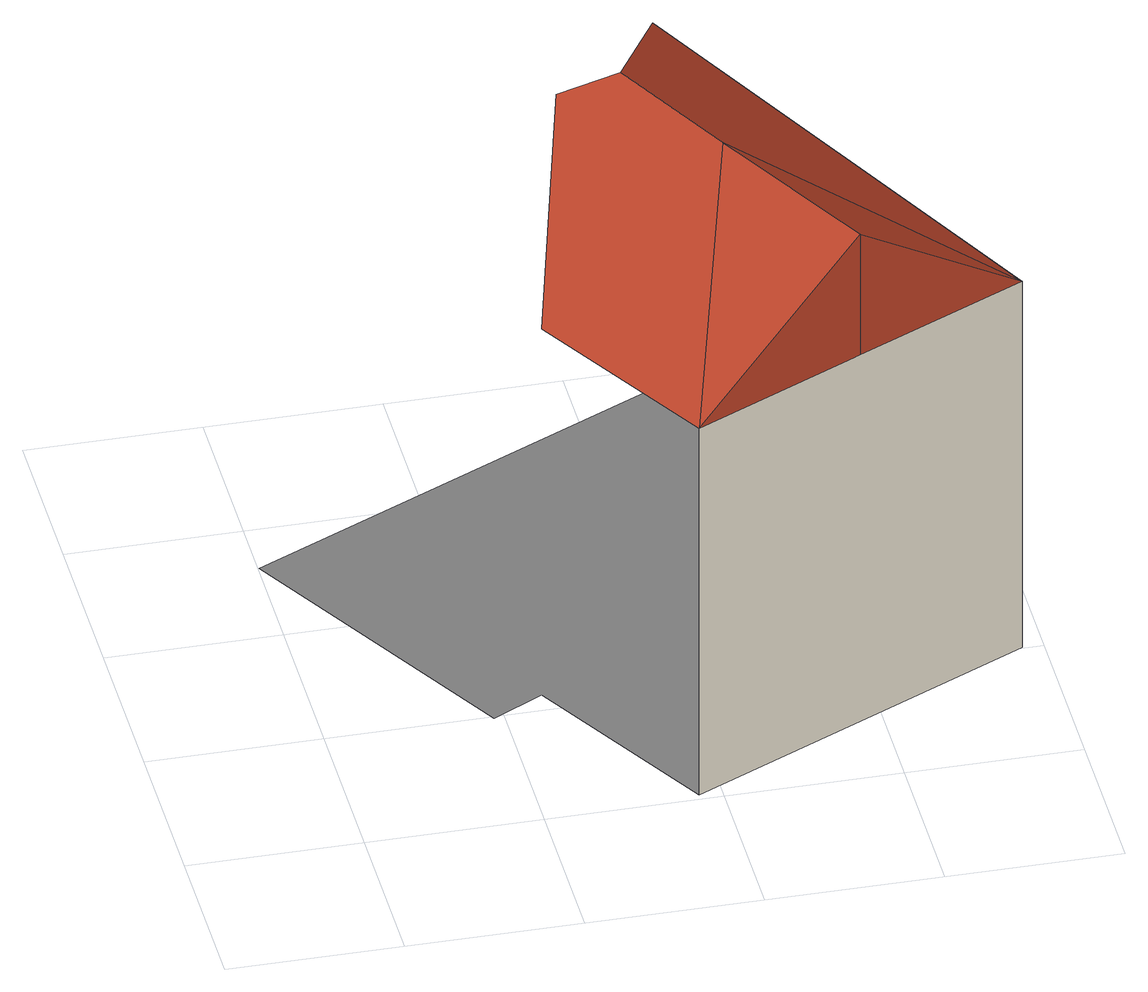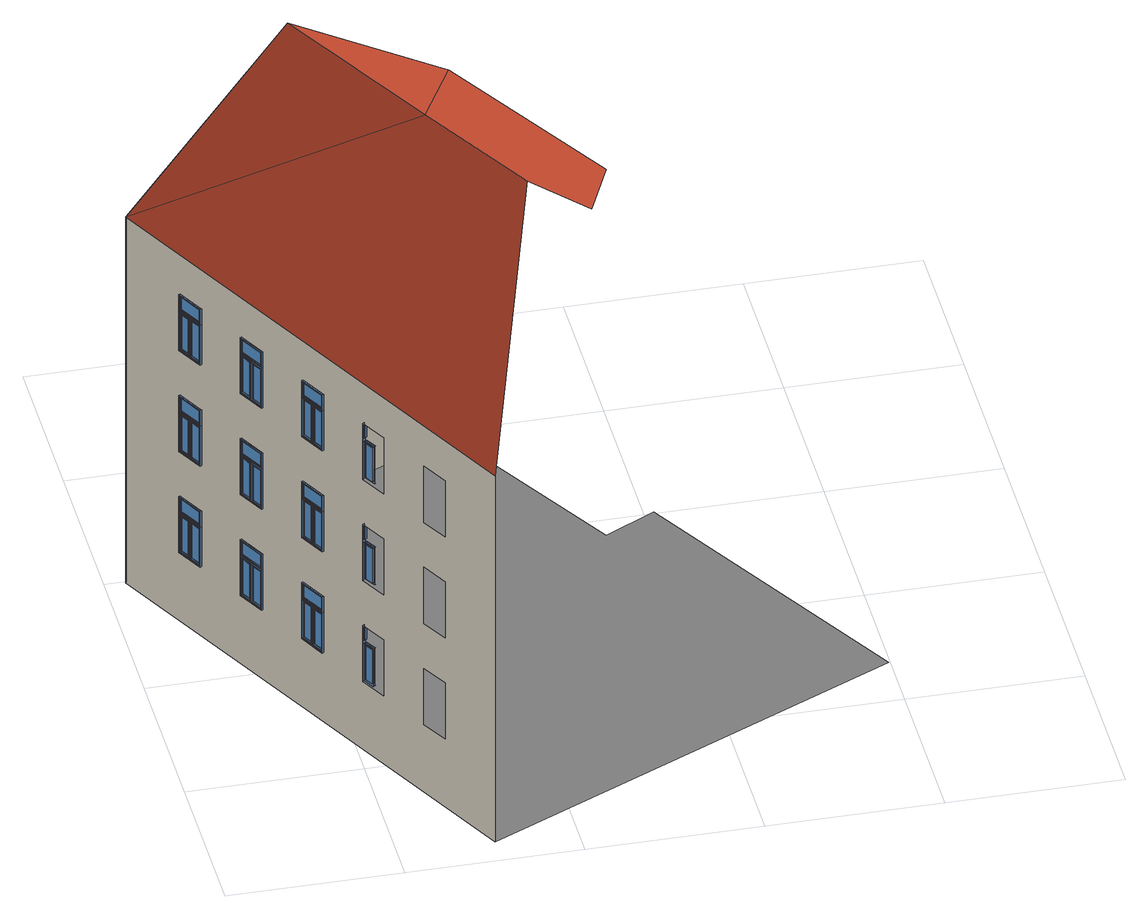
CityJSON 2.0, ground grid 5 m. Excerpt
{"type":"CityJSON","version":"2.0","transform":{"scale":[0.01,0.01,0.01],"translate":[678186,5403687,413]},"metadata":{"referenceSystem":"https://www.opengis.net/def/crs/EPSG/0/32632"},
"CityObjects":{
"building1":{"type":"Building","attributes":{"measuredHeight":16.21},"geometry":[{"type":"MultiSurface","lod":"3","boundaries":[[[0,1,2,3,4,5]],[[6,7,8,9,10]],[[11,6,10]],[[10,12,11]],[[3,13,12,10,4]],[[13,6,11]],[[7,6,13,14]],[[11,12,13]],[[15,16,17,18]],[[19,20,21,22]],[[23,24,25,26]],[[17,27,28,18],[29,30,31,32]],[[21,33,34,22],[35,36,37,38]],[[25,39,40,26],[41,42,43,44]],[[45,46,28,27]],[[47,48,34,33]],[[49,50,40,39]],[[51,52,53,54]],[[55,56,57,58]],[[59,60,61,62]],[[16,45,27,17]],[[20,47,33,21]],[[24,49,39,25]],[[29,30,63,64]],[[35,36,65,66]],[[41,42,67,68]],[[31,32,69,70]],[[37,38,71,72]],[[43,44,73,74]],[[75,76,77,78],[63,70,69,64]],[[64,63,70,69]],[[66,65,72,71]],[[68,67,74,73]],[[79,80,52,51]],[[81,82,56,55]],[[83,84,60,59]],[[85,86,87,88]],[[89,90,91,92]],[[93,94,95,96]],[[30,31,70,63]],[[36,37,72,65]],[[42,43,74,67]],[[97,98,99,100]],[[101,102,103,104]],[[105,106,107,108]],[[75,78,109,110]],[[111,112,113,114]],[[115,116,117,118]],[[119,120,100,97]],[[121,122,104,101]],[[123,124,108,105]],[[76,75,110,125]],[[126,111,114,127]],[[128,115,118,129]],[[80,79,130,131]],[[82,81,132,133]],[[84,83,134,135]],[[136,137,138,139]],[[140,141,142,143]],[[144,145,146,147]],[[148,149,150,151]],[[152,153,154,155]],[[156,157,158,159]],[[160,161,162,163]],[[164,165,166,167]],[[168,169,170,171]],[[172,173,139,138]],[[174,175,143,142]],[[176,177,147,146]],[[149,178,179,150]],[[153,180,181,154]],[[157,182,183,158]],[[150,179,184,151],[185,186,187,188]],[[154,181,189,155],[190,191,192,193]],[[158,183,194,159],[195,196,197,198]],[[161,162,199,200]],[[165,166,201,202]],[[169,170,203,204]],[[205,206,207,208]],[[209,210,211,212]],[[213,214,215,216]],[[217,148,151,184]],[[218,152,155,189]],[[219,156,159,194]],[[220,221,163,162],[222,178,149,148,217,223,224,225]],[[162,220,226,199],[137,136,227,228]],[[229,230,167,166],[231,180,153,152,218,232,233,234]],[[166,229,235,201],[141,140,236,237]],[[238,239,171,170],[240,182,157,156,219,241,242,243]],[[170,238,244,203],[145,144,245,246]],[[139,247,227,136]],[[143,248,236,140]],[[147,249,245,144]],[[139,247,250,138],[207,206,251,252]],[[143,248,253,142],[211,210,254,255]],[[147,249,256,146],[215,214,257,258]],[[252,251,206,207]],[[255,254,210,211]],[[258,257,214,215]],[[178,222,223,217]],[[180,231,232,218]],[[182,240,241,219]],[[217,184,179,178]],[[218,189,181,180]],[[219,194,183,182]],[[222,259,260,223]],[[231,261,262,232]],[[240,263,264,241]],[[173,172,265,266]],[[175,174,267,268]],[[177,176,269,270]],[[271,272,273,274]],[[275,276,277,278]],[[279,280,281,282]],[[250,138,137,228]],[[253,142,141,237]],[[256,146,145,246]],[[186,185,283,284]],[[191,190,285,286]],[[196,195,287,288]],[[173,289,247,139]],[[175,290,248,143]],[[177,291,249,147]],[[292,251,206,205]],[[293,254,210,209]],[[294,257,214,213]],[[295,296,283,284]],[[297,298,285,286]],[[299,300,287,288]],[[187,186,284,295]],[[192,191,286,297]],[[197,196,288,299]],[[301,272,271,302],[295,296,283,284]],[[303,276,275,304],[297,298,285,286]],[[305,280,279,306],[299,300,287,288]],[[272,301,307,273]],[[276,303,308,277]],[[280,305,309,281]],[[163,221,310,160]],[[167,230,311,164]],[[171,239,312,168]],[[313,220,162,161]],[[314,229,166,165]],[[315,238,170,169]],[[222,225,316,259]],[[231,234,317,261]],[[240,243,318,263]],[[319,172,138,250]],[[320,174,142,253]],[[321,176,146,256]],[[316,322,260,259],[323,324,325,326]],[[317,327,262,261],[328,329,330,331]],[[318,332,264,263],[333,334,335,336]],[[302,271,274,337]],[[304,275,278,338]],[[306,279,282,339]],[[173,289,319,172],[208,205,292,340]],[[175,290,320,174],[212,209,293,341]],[[177,291,321,176],[216,213,294,342]],[[224,223,260,322]],[[233,232,262,327]],[[242,241,264,332]],[[340,292,205,208]],[[341,293,209,212]],[[342,294,213,216]],[[208,207,252,340]],[[212,211,255,341]],[[216,215,258,342]],[[326,323,343,344]],[[331,328,345,346]],[[336,333,347,348]],[[172,319,349,265]],[[174,320,350,267]],[[176,321,351,269]],[[200,199,226,352]],[[202,201,235,353]],[[204,203,244,354]],[[247,250,228,227]],[[248,253,237,236]],[[249,256,246,245]],[[200,352,313,161],[265,349,355,266]],[[202,353,314,165],[267,350,356,268]],[[204,354,315,169],[269,351,357,270]],[[313,310,160,161],[273,307,358,359,360,361,337,274]],[[314,311,164,165],[277,308,362,363,364,365,338,278]],[[315,312,168,169],[281,309,366,367,368,369,339,282]],[[301,302,337,307]],[[303,304,338,308]],[[305,306,339,309]],[[225,224,322,316]],[[234,233,327,317]],[[243,242,332,318]],[[323,324,370,343]],[[328,329,371,345]],[[333,334,372,347]],[[373,374,358,361]],[[375,376,362,365]],[[377,378,366,369]],[[361,358,307,337]],[[365,362,308,338]],[[369,366,309,339]],[[325,326,344,379]],[[330,331,346,380]],[[335,336,348,381]],[[289,173,266,355]],[[290,175,268,356]],[[291,177,270,357]],[[382,383,374,373],[370,379,344,343]],[[384,385,376,375],[371,380,346,345]],[[386,387,378,377],[372,381,348,347]],[[343,370,379,344]],[[345,371,380,346]],[[347,372,381,348]],[[289,319,250,247]],[[290,320,253,248]],[[291,321,256,249]],[[340,252,251,292]],[[341,255,254,293]],[[342,258,257,294]],[[324,325,379,370]],[[329,330,380,371]],[[334,335,381,372]],[[313,310,221,220]],[[314,311,230,229]],[[315,312,239,238]],[[374,383,359,358]],[[376,385,363,362]],[[378,387,367,366]],[[382,373,361,360]],[[384,375,365,364]],[[386,377,369,368]],[[352,226,220,313]],[[353,235,229,314]],[[354,244,238,315]],[[383,382,360,359]],[[385,384,364,363]],[[387,386,368,367]],[[319,289,355,349]],[[320,290,356,350]],[[321,291,357,351]],[[2,14,13,3],[388,389,390,391],[392,393,394,395],[312,354,204,168],[123,396,397,106],[398,399,400,401],[402,403,404,405],[406,407,408,409],[353,202,164,311],[121,410,411,102],[412,413,414,415],[416,417,418,419],[420,421,422,423],[352,200,160,310],[119,424,425,98],[426,427,428,429]],[[430,431,432,433]],[[434,435,436,437]],[[438,439,440,441]],[[442,443,444,445]],[[446,447,448,449]],[[450,451,452,453]],[[422,454,455,456]],[[407,457,458,459]],[[392,460,461,462]],[[463,464,433,432]],[[465,466,437,436]],[[467,468,441,440]],[[443,469,470,444]],[[447,471,472,448]],[[451,473,474,452]],[[444,470,475,445],[476,477,478,479]],[[448,472,480,449],[481,482,483,484]],[[452,474,485,453],[486,487,488,489]],[[454,455,490,421]],[[457,458,491,406]],[[460,461,492,395]],[[493,494,495,496]],[[497,498,499,500]],[[501,502,503,504]],[[505,442,445,475]],[[506,446,449,480]],[[507,450,453,485]],[[508,509,456,455],[510,469,443,442,505,511,512,513]],[[455,508,514,490],[431,430,515,516]],[[517,518,459,458],[519,471,447,446,506,520,521,522]],[[458,517,523,491],[435,434,524,525]],[[526,527,462,461],[528,473,451,450,507,529,530,531]],[[461,526,532,492],[439,438,533,534]],[[433,535,515,430]],[[437,536,524,434]],[[441,537,533,438]],[[433,535,538,432],[495,494,539,540]],[[437,536,541,436],[499,498,542,543]],[[441,537,544,440],[503,502,545,546]],[[540,539,494,495]],[[543,542,498,499]],[[546,545,502,503]],[[469,510,511,505]],[[471,519,520,506]],[[473,528,529,507]],[[505,475,470,469]],[[506,480,472,471]],[[507,485,474,473]],[[510,547,548,511]],[[519,549,550,520]],[[528,551,552,529]],[[464,463,553,554]],[[466,465,555,556]],[[468,467,557,558]],[[559,560,561,562]],[[563,564,565,566]],[[567,568,569,570]],[[538,432,431,516]],[[541,436,435,525]],[[544,440,439,534]],[[477,476,571,572]],[[482,481,573,574]],[[487,486,575,576]],[[464,577,535,433]],[[466,578,536,437]],[[468,579,537,441]],[[580,539,494,493]],[[581,542,498,497]],[[582,545,502,501]],[[583,584,571,572]],[[585,586,573,574]],[[587,588,575,576]],[[478,477,572,583]],[[483,482,574,585]],[[488,487,576,587]],[[589,560,559,590],[583,584,571,572]],[[591,564,563,592],[585,586,573,574]],[[593,568,567,594],[587,588,575,576]],[[456,509,423,422]],[[459,518,408,407]],[[462,527,393,392]],[[595,508,455,454]],[[596,517,458,457]],[[597,526,461,460]],[[560,589,598,561]],[[564,591,599,565]],[[568,593,600,569]],[[510,513,601,547]],[[519,522,602,549]],[[528,531,603,551]],[[604,463,432,538]],[[605,465,436,541]],[[606,467,440,544]],[[601,607,548,547],[608,609,610,611]],[[602,612,550,549],[613,614,615,616]],[[603,617,552,551],[618,619,620,621]],[[590,559,562,622]],[[592,563,566,623]],[[594,567,570,624]],[[464,577,604,463],[496,493,580,625]],[[466,578,605,465],[500,497,581,626]],[[468,579,606,467],[504,501,582,627]],[[512,511,548,607]],[[521,520,550,612]],[[530,529,552,617]],[[625,580,493,496]],[[626,581,497,500]],[[627,582,501,504]],[[496,495,540,625]],[[500,499,543,626]],[[504,503,546,627]],[[611,608,628,629]],[[616,613,630,631]],[[621,618,632,633]],[[463,604,634,553]],[[465,605,635,555]],[[467,606,636,557]],[[421,490,514,420]],[[406,491,523,409]],[[395,492,532,394]],[[535,538,516,515]],[[536,541,525,524]],[[537,544,534,533]],[[595,423,422,454],[561,598,637,638,639,640,622,562]],[[421,420,595,454],[553,634,641,554]],[[596,408,407,457],[565,599,642,643,644,645,623,566]],[[406,409,596,457],[555,635,646,556]],[[597,393,392,460],[569,600,647,648,649,650,624,570]],[[395,394,597,460],[557,636,651,558]],[[589,590,622,598]],[[591,592,623,599]],[[593,594,624,600]],[[513,512,607,601]],[[522,521,612,602]],[[531,530,617,603]],[[608,609,652,628]],[[613,614,653,630]],[[618,619,654,632]],[[655,656,637,640]],[[657,658,642,645]],[[659,660,647,650]],[[640,637,598,622]],[[645,642,599,623]],[[650,647,600,624]],[[610,611,629,661]],[[615,616,631,662]],[[620,621,633,663]],[[577,464,554,641]],[[578,466,556,646]],[[579,468,558,651]],[[664,665,656,655],[652,661,629,628]],[[666,667,658,657],[653,662,631,630]],[[668,669,660,659],[654,663,633,632]],[[628,652,661,629]],[[630,653,662,631]],[[632,654,663,633]],[[577,604,538,535]],[[578,605,541,536]],[[579,606,544,537]],[[625,540,539,580]],[[626,543,542,581]],[[627,546,545,582]],[[609,610,661,652]],[[614,615,662,653]],[[619,620,663,654]],[[595,423,509,508]],[[596,408,518,517]],[[597,393,527,526]],[[656,665,638,637]],[[658,667,643,642]],[[660,669,648,647]],[[664,655,640,639]],[[666,657,645,644]],[[668,659,650,649]],[[420,514,508,595]],[[409,523,517,596]],[[394,532,526,597]],[[665,664,639,638]],[[667,666,644,643]],[[669,668,649,648]],[[604,577,641,634]],[[605,578,646,635]],[[606,579,651,636]],[[670,671,672,673]],[[674,675,676,677]],[[678,679,680,681]],[[682,683,684,685]],[[686,687,688,689]],[[690,691,692,693]],[[417,694,695,696]],[[404,697,698,699]],[[391,700,701,702]],[[703,704,673,672]],[[705,706,677,676]],[[707,708,681,680]],[[683,709,710,684]],[[687,711,712,688]],[[691,713,714,692]],[[684,710,715,685],[716,717,718,719]],[[688,712,720,689],[721,722,723,724]],[[692,714,725,693],[726,727,728,729]],[[694,695,730,416]],[[697,698,731,403]],[[700,701,732,390]],[[733,734,735,736]],[[737,738,739,740]],[[741,742,743,744]],[[745,682,685,715]],[[746,686,689,720]],[[747,690,693,725]],[[748,749,696,695],[750,709,683,682,745,751,752,753]],[[695,748,754,730],[671,670,755,756]],[[757,758,699,698],[759,711,687,686,746,760,761,762]],[[698,757,763,731],[675,674,764,765]],[[766,767,702,701],[768,713,691,690,747,769,770,771]],[[701,766,772,732],[679,678,773,774]],[[673,775,755,670]],[[677,776,764,674]],[[681,777,773,678]],[[673,775,778,672],[735,734,779,780]],[[677,776,781,676],[739,738,782,783]],[[681,777,784,680],[743,742,785,786]],[[780,779,734,735]],[[783,782,738,739]],[[786,785,742,743]],[[709,750,751,745]],[[711,759,760,746]],[[713,768,769,747]],[[745,715,710,709]],[[746,720,712,711]],[[747,725,714,713]],[[750,787,788,751]],[[759,789,790,760]],[[768,791,792,769]],[[704,703,793,794]],[[706,705,795,796]],[[708,707,797,798]],[[799,800,801,802]],[[803,804,805,806]],[[807,808,809,810]],[[778,672,671,756]],[[781,676,675,765]],[[784,680,679,774]],[[717,716,811,812]],[[722,721,813,814]],[[727,726,815,816]],[[704,817,775,673]],[[706,818,776,677]],[[708,819,777,681]],[[820,779,734,733]],[[821,782,738,737]],[[822,785,742,741]],[[823,824,811,812]],[[825,826,813,814]],[[827,828,815,816]],[[718,717,812,823]],[[723,722,814,825]],[[728,727,816,827]],[[829,800,799,830],[823,824,811,812]],[[831,804,803,832],[825,826,813,814]],[[833,808,807,834],[827,828,815,816]],[[800,829,835,801]],[[804,831,836,805]],[[808,833,837,809]],[[838,748,695,694]],[[839,757,698,697]],[[840,766,701,700]],[[696,749,418,417]],[[699,758,405,404]],[[702,767,388,391]],[[750,753,841,787]],[[759,762,842,789]],[[768,771,843,791]],[[844,703,672,778]],[[845,705,676,781]],[[846,707,680,784]],[[841,847,788,787],[848,849,850,851]],[[842,852,790,789],[853,854,855,856]],[[843,857,792,791],[858,859,860,861]],[[830,799,802,862]],[[832,803,806,863]],[[834,807,810,864]],[[704,817,844,703],[736,733,820,865]],[[706,818,845,705],[740,737,821,866]],[[708,819,846,707],[744,741,822,867]],[[752,751,788,847]],[[761,760,790,852]],[[770,769,792,857]],[[865,820,733,736]],[[866,821,737,740]],[[867,822,741,744]],[[736,735,780,865]],[[740,739,783,866]],[[744,743,786,867]],[[851,848,868,869]],[[856,853,870,871]],[[861,858,872,873]],[[703,844,874,793]],[[705,845,875,795]],[[707,846,876,797]],[[416,730,754,419]],[[403,731,763,402]],[[390,732,772,389]],[[775,778,756,755]],[[776,781,765,764]],[[777,784,774,773]],[[416,419,838,694],[793,874,877,794]],[[403,402,839,697],[795,875,878,796]],[[390,389,840,700],[797,876,879,798]],[[838,418,417,694],[801,835,880,881,882,883,862,802]],[[839,405,404,697],[805,836,884,885,886,887,863,806]],[[840,388,391,700],[809,837,888,889,890,891,864,810]],[[829,830,862,835]],[[831,832,863,836]],[[833,834,864,837]],[[753,752,847,841]],[[762,761,852,842]],[[771,770,857,843]],[[848,849,892,868]],[[853,854,893,870]],[[858,859,894,872]],[[895,896,880,883]],[[897,898,884,887]],[[899,900,888,891]],[[883,880,835,862]],[[887,884,836,863]],[[891,888,837,864]],[[850,851,869,901]],[[855,856,871,902]],[[860,861,873,903]],[[817,704,794,877]],[[818,706,796,878]],[[819,708,798,879]],[[904,905,896,895],[892,901,869,868]],[[906,907,898,897],[893,902,871,870]],[[908,909,900,899],[894,903,873,872]],[[868,892,901,869]],[[870,893,902,871]],[[872,894,903,873]],[[817,844,778,775]],[[818,845,781,776]],[[819,846,784,777]],[[865,780,779,820]],[[866,783,782,821]],[[867,786,785,822]],[[849,850,901,892]],[[854,855,902,893]],[[859,860,903,894]],[[838,418,749,748]],[[839,405,758,757]],[[840,388,767,766]],[[896,905,881,880]],[[898,907,885,884]],[[900,909,889,888]],[[904,895,883,882]],[[906,897,887,886]],[[908,899,891,890]],[[419,754,748,838]],[[402,763,757,839]],[[389,772,766,840]],[[905,904,882,881]],[[907,906,886,885]],[[909,908,890,889]],[[844,817,877,874]],[[845,818,878,875]],[[846,819,879,876]]],"semantics":{"surfaces":[{"type":"GroundSurface"},{"type":"RoofSurface","klumMaterialClass":"Ceramic","klumMaterialIndex":"D201","materialUncertainty":0.3},{"type":"RoofSurface"},{"type":"WallSurface"},{"type":"Window"}],"values":[0,1,1,2,3,1,1,2,4,4,4,4,4,4,4,4,4,4,4,4,4,4,4,4,4,4,4,4,4,4,4,4,4,4,4,4,4,4,4,4,4,4,4,4,4,4,4,4,4,4,4,4,4,4,4,4,4,4,4,4,4,4,4,4,4,4,4,4,4,4,4,4,4,4,4,4,4,4,4,4,4,4,4,4,4,4,4,4,4,4,4,4,4,4,4,4,4,4,4,4,4,4,4,4,4,4,4,4,4,4,4,4,4,4,4,4,4,4,4,4,4,4,4,4,4,4,4,4,4,4,4,4,4,4,4,4,4,4,4,4,4,4,4,4,4,4,4,4,4,4,4,4,4,4,4,4,4,4,4,4,4,4,4,4,4,4,4,4,4,4,4,4,4,4,4,4,4,4,4,4,4,4,4,4,4,4,4,4,4,4,4,4,4,4,4,4,4,4,4,4,4,4,4,4,4,4,4,4,4,4,4,4,4,4,4,4,4,4,4,4,4,4,4,4,4,4,4,4,4,4,4,4,4,4,4,4,4,4,4,4,3,4,4,4,4,4,4,4,4,4,4,4,4,4,4,4,4,4,4,4,4,4,4,4,4,4,4,4,4,4,4,4,4,4,4,4,4,4,4,4,4,4,4,4,4,4,4,4,4,4,4,4,4,4,4,4,4,4,4,4,4,4,4,4,4,4,4,4,4,4,4,4,4,4,4,4,4,4,4,4,4,4,4,4,4,4,4,4,4,4,4,4,4,4,4,4,4,4,4,4,4,4,4,4,4,4,4,4,4,4,4,4,4,4,4,4,4,4,4,4,4,4,4,4,4,4,4,4,4,4,4,4,4,4,4,4,4,4,4,4,4,4,4,4,4,4,4,4,4,4,4,4,4,4,4,4,4,4,4,4,4,4,4,4,4,4,4,4,4,4,4,4,4,4,4,4,4,4,4,4,4,4,4,4,4,4,4,4,4,4,4,4,4,4,4,4,4,4,4,4,4,4,4,4,4,4,4,4,4,4,4,4,4,4,4,4,4,4,4,4,4,4,4,4,4,4,4,4,4,4,4,4,4,4,4,4,4,4,4,4,4,4,4,4,4,4,4,4,4,4,4,4,4,4,4,4,4,4,4,4,4,4,4,4,4,4,4,4,4,4,4,4,4,4,4,4,4,4,4,4,4,4,4,4,4,4,4,4,4,4,4,4,4,4,4,4,4,4,4,4,4,4,4,4,4,4,4,4,4,4,4,4,4,4,4,4,4,4,4,4,4,4,4,4,4,4,4,4,4,4,4,4,4,4,4,4,4,4,4,4,4,4,4,4,4,4,4,4,4,4,4,4,4,4,4,4,4,4,4,4,4,4,4,4,4,4,4]}}]}
},
"vertices":[
[471,491,90],[4,1319,90],[1228,1910,90],[1939,504,90],[934,21,90],[621,571,90],[1167,767,1704],[967,1139,1711],[799,1191,1627],[621,571,1304],[934,21,1304],[1436,263,1704],[1436,263,1304],[1939,504,1304],[1228,1910,1304],[1455,1438,443],[1473,1404,443],[1475,1405,443],[1458,1439,443],[1455,1438,778],[1473,1404,778],[1475,1405,778],[1458,1439,778],[1455,1438,1113],[1473,1404,1113],[1475,1405,1113],[1458,1439,1113],[1475,1405,318],[1458,1439,318],[1460,1435,324],[1473,1409,324],[1473,1409,437],[1460,1435,437],[1475,1405,653],[1458,1439,653],[1460,1435,658],[1473,1409,658],[1473,1409,772],[1460,1435,772],[1475,1405,988],[1458,1439,988],[1460,1435,994],[1473,1409,994],[1473,1409,1107],[1460,1435,1107],[1473,1404,318],[1455,1438,318],[1473,1404,653],[1455,1438,653],[1473,1404,988],[1455,1438,988],[1474,1404,497],[1474,1404,450],[1473,1403,450],[1473,1403,497],[1474,1404,832],[1474,1404,785],[1473,1403,785],[1473,1403,832],[1474,1404,1167],[1474,1404,1120],[1473,1403,1120],[1473,1403,1167],[1477,1412,324],[1464,1437,324],[1477,1412,658],[1464,1437,658],[1477,1412,994],[1464,1437,994],[1464,1437,437],[1477,1412,437],[1464,1437,772],[1477,1412,772],[1464,1437,1107],[1477,1412,1107],[1480,1407,443],[1480,1407,318],[1462,1442,318],[1462,1442,443],[1480,1407,497],[1480,1407,450],[1480,1407,832],[1480,1407,785],[1480,1407,1167],[1480,1407,1120],[1478,1410,494],[1473,1407,494],[1473,1407,454],[1478,1410,454],[1478,1410,829],[1473,1407,829],[1473,1407,788],[1478,1410,788],[1478,1410,1164],[1473,1407,1164],[1473,1407,1124],[1478,1410,1124],[1483,1405,447],[1483,1405,314],[1475,1400,314],[1475,1400,447],[1483,1405,782],[1483,1405,649],[1475,1400,649],[1475,1400,782],[1483,1405,1117],[1483,1405,984],[1475,1400,984],[1475,1400,1117],[1464,1443,443],[1482,1408,443],[1480,1407,778],[1462,1442,778],[1464,1443,778],[1482,1408,778],[1480,1407,1113],[1462,1442,1113],[1464,1443,1113],[1482,1408,1113],[1483,1405,500],[1475,1400,500],[1483,1405,835],[1475,1400,835],[1483,1405,1170],[1475,1400,1170],[1482,1408,318],[1480,1407,653],[1482,1408,653],[1480,1407,988],[1482,1408,988],[1482,1408,497],[1482,1408,450],[1482,1408,832],[1482,1408,785],[1482,1408,1167],[1482,1408,1120],[1553,1245,497],[1553,1245,450],[1554,1246,450],[1554,1246,497],[1553,1245,832],[1553,1245,785],[1554,1246,785],[1554,1246,832],[1553,1245,1167],[1553,1245,1120],[1554,1246,1120],[1554,1246,1167],[1553,1245,318],[1553,1245,443],[1556,1246,443],[1556,1246,318],[1553,1245,653],[1553,1245,778],[1556,1246,778],[1556,1246,653],[1553,1245,988],[1553,1245,1113],[1556,1246,1113],[1556,1246,988],[1561,1252,314],[1561,1252,447],[1552,1248,447],[1552,1248,314],[1561,1252,649],[1561,1252,782],[1552,1248,782],[1552,1248,649],[1561,1252,984],[1561,1252,1117],[1552,1248,1117],[1552,1248,984],[1560,1248,450],[1560,1248,497],[1560,1248,785],[1560,1248,832],[1560,1248,1120],[1560,1248,1167],[1571,1210,443],[1573,1211,443],[1571,1210,778],[1573,1211,778],[1571,1210,1113],[1573,1211,1113],[1573,1211,318],[1558,1241,324],[1571,1216,324],[1571,1216,437],[1558,1241,437],[1573,1211,653],[1558,1241,658],[1571,1216,658],[1571,1216,772],[1558,1241,772],[1573,1211,988],[1558,1241,994],[1571,1216,994],[1571,1216,1107],[1558,1241,1107],[1552,1248,500],[1561,1252,500],[1552,1248,835],[1561,1252,835],[1552,1248,1170],[1561,1252,1170],[1561,1245,454],[1556,1242,454],[1556,1242,494],[1561,1245,494],[1561,1245,788],[1556,1242,788],[1556,1242,829],[1561,1245,829],[1561,1245,1124],[1556,1242,1124],[1556,1242,1164],[1561,1245,1164],[1571,1210,318],[1571,1210,653],[1571,1210,988],[1592,1167,447],[1592,1167,314],[1573,1205,443],[1573,1205,318],[1591,1171,318],[1591,1171,443],[1592,1167,500],[1591,1170,497],[1591,1170,450],[1592,1167,782],[1592,1167,649],[1573,1205,778],[1573,1205,653],[1591,1171,653],[1591,1171,778],[1592,1167,835],[1591,1170,832],[1591,1170,785],[1592,1167,1117],[1592,1167,984],[1573,1205,1113],[1573,1205,988],[1591,1171,988],[1591,1171,1113],[1592,1167,1170],[1591,1170,1167],[1591,1170,1120],[1592,1171,497],[1592,1171,832],[1592,1171,1167],[1592,1171,450],[1590,1174,454],[1590,1174,494],[1592,1171,785],[1590,1174,788],[1590,1174,829],[1592,1171,1120],[1590,1174,1124],[1590,1174,1164],[1575,1207,443],[1575,1207,318],[1575,1207,778],[1575,1207,653],[1575,1207,1113],[1575,1207,988],[1562,1250,450],[1562,1250,497],[1562,1250,785],[1562,1250,832],[1562,1250,1120],[1562,1250,1167],[1560,1248,443],[1560,1248,318],[1562,1249,318],[1562,1249,443],[1560,1248,778],[1560,1248,653],[1562,1249,653],[1562,1249,778],[1560,1248,1113],[1560,1248,988],[1562,1249,988],[1562,1249,1113],[1562,1243,324],[1575,1218,324],[1562,1243,658],[1575,1218,658],[1562,1243,994],[1575,1218,994],[1598,1174,497],[1598,1174,832],[1598,1174,1167],[1596,1177,454],[1596,1177,788],[1596,1177,1124],[1575,1218,437],[1562,1243,437],[1575,1218,772],[1562,1243,772],[1575,1218,1107],[1562,1243,1107],[1578,1213,318],[1578,1213,443],[1578,1213,653],[1578,1213,778],[1578,1213,988],[1578,1213,1113],[1580,1214,318],[1580,1214,653],[1580,1214,988],[1601,1172,314],[1601,1172,649],[1601,1172,984],[1601,1172,447],[1601,1172,782],[1601,1172,1117],[1593,1172,443],[1593,1172,778],[1593,1172,1113],[1598,1174,450],[1598,1174,785],[1598,1174,1120],[1593,1172,318],[1578,1202,324],[1591,1176,324],[1591,1176,437],[1578,1202,437],[1593,1172,653],[1578,1202,658],[1591,1176,658],[1591,1176,772],[1578,1202,772],[1593,1172,988],[1578,1202,994],[1591,1176,994],[1591,1176,1107],[1578,1202,1107],[1580,1214,443],[1580,1214,778],[1580,1214,1113],[1596,1177,494],[1596,1177,829],[1596,1177,1164],[1582,1204,324],[1582,1204,437],[1582,1204,658],[1582,1204,772],[1582,1204,994],[1582,1204,1107],[1600,1175,450],[1600,1175,785],[1600,1175,1120],[1601,1172,500],[1601,1172,835],[1601,1172,1170],[1600,1175,497],[1600,1175,832],[1600,1175,1167],[1582,1210,318],[1600,1175,318],[1600,1175,443],[1582,1210,443],[1582,1210,653],[1600,1175,653],[1600,1175,778],[1582,1210,778],[1582,1210,988],[1600,1175,988],[1600,1175,1113],[1582,1210,1113],[1595,1179,324],[1595,1179,658],[1595,1179,994],[1580,1209,443],[1580,1209,318],[1580,1209,778],[1580,1209,653],[1580,1209,1113],[1580,1209,988],[1595,1179,437],[1595,1179,772],[1595,1179,1107],[1597,1174,443],[1597,1174,318],[1597,1174,778],[1597,1174,653],[1597,1174,1113],[1597,1174,988],[1837,706,984],[1837,706,1170],[1796,787,1170],[1796,787,984],[1678,1019,984],[1719,939,984],[1719,939,1170],[1678,1019,1170],[1443,1485,1170],[1443,1485,984],[1366,1638,1170],[1325,1718,1170],[1325,1718,984],[1366,1638,984],[1837,706,835],[1796,787,835],[1796,787,649],[1837,706,649],[1678,1019,835],[1678,1019,649],[1719,939,649],[1719,939,835],[1443,1485,835],[1443,1485,649],[1366,1638,649],[1366,1638,835],[1325,1718,835],[1325,1718,649],[1796,787,500],[1796,787,314],[1837,706,314],[1837,706,500],[1719,939,500],[1678,1019,500],[1678,1019,314],[1719,939,314],[1443,1485,500],[1443,1485,314],[1366,1638,314],[1366,1638,500],[1325,1718,500],[1325,1718,314],[1671,1012,497],[1671,1012,450],[1672,1013,450],[1672,1013,497],[1671,1012,832],[1671,1012,785],[1672,1013,785],[1672,1013,832],[1671,1012,1167],[1671,1012,1120],[1672,1013,1120],[1672,1013,1167],[1671,1012,318],[1671,1012,443],[1673,1013,443],[1673,1013,318],[1671,1012,653],[1671,1012,778],[1673,1013,778],[1673,1013,653],[1671,1012,988],[1671,1012,1113],[1673,1013,1113],[1673,1013,988],[1678,1019,447],[1669,1015,447],[1669,1015,314],[1678,1019,782],[1669,1015,782],[1669,1015,649],[1678,1019,1117],[1669,1015,1117],[1669,1015,984],[1678,1016,450],[1678,1016,497],[1678,1016,785],[1678,1016,832],[1678,1016,1120],[1678,1016,1167],[1689,977,443],[1691,978,443],[1689,977,778],[1691,978,778],[1689,977,1113],[1691,978,1113],[1691,978,318],[1676,1008,324],[1689,983,324],[1689,983,437],[1676,1008,437],[1691,978,653],[1676,1008,658],[1689,983,658],[1689,983,772],[1676,1008,772],[1691,978,988],[1676,1008,994],[1689,983,994],[1689,983,1107],[1676,1008,1107],[1669,1015,500],[1669,1015,835],[1669,1015,1170],[1679,1012,454],[1673,1010,454],[1673,1010,494],[1679,1012,494],[1679,1012,788],[1673,1010,788],[1673,1010,829],[1679,1012,829],[1679,1012,1124],[1673,1010,1124],[1673,1010,1164],[1679,1012,1164],[1689,977,318],[1689,977,653],[1689,977,988],[1710,935,447],[1710,935,314],[1691,972,443],[1691,972,318],[1708,938,318],[1708,938,443],[1710,935,500],[1709,937,497],[1709,937,450],[1710,935,782],[1710,935,649],[1691,972,778],[1691,972,653],[1708,938,653],[1708,938,778],[1710,935,835],[1709,937,832],[1709,937,785],[1710,935,1117],[1710,935,984],[1691,972,1113],[1691,972,988],[1708,938,988],[1708,938,1113],[1710,935,1170],[1709,937,1167],[1709,937,1120],[1710,938,497],[1710,938,832],[1710,938,1167],[1710,938,450],[1708,941,454],[1708,941,494],[1710,938,785],[1708,941,788],[1708,941,829],[1710,938,1120],[1708,941,1124],[1708,941,1164],[1693,974,443],[1693,974,318],[1693,974,778],[1693,974,653],[1693,974,1113],[1693,974,988],[1680,1017,450],[1680,1017,497],[1680,1017,785],[1680,1017,832],[1680,1017,1120],[1680,1017,1167],[1678,1015,443],[1678,1015,318],[1680,1016,318],[1680,1016,443],[1678,1015,778],[1678,1015,653],[1680,1016,653],[1680,1016,778],[1678,1015,1113],[1678,1015,988],[1680,1016,988],[1680,1016,1113],[1680,1011,324],[1693,985,324],[1680,1011,658],[1693,985,658],[1680,1011,994],[1693,985,994],[1715,941,497],[1715,941,832],[1715,941,1167],[1714,944,454],[1714,944,788],[1714,944,1124],[1693,985,437],[1680,1011,437],[1693,985,772],[1680,1011,772],[1693,985,1107],[1680,1011,1107],[1695,980,318],[1695,980,443],[1695,980,653],[1695,980,778],[1695,980,988],[1695,980,1113],[1719,939,447],[1719,939,782],[1719,939,1117],[1698,982,318],[1698,982,653],[1698,982,988],[1711,939,443],[1711,939,778],[1711,939,1113],[1715,941,450],[1715,941,785],[1715,941,1120],[1711,939,318],[1695,969,324],[1708,943,324],[1708,943,437],[1695,969,437],[1711,939,653],[1695,969,658],[1708,943,658],[1708,943,772],[1695,969,772],[1711,939,988],[1695,969,994],[1708,943,994],[1708,943,1107],[1695,969,1107],[1698,982,443],[1698,982,778],[1698,982,1113],[1714,944,494],[1714,944,829],[1714,944,1164],[1700,971,324],[1700,971,437],[1700,971,658],[1700,971,772],[1700,971,994],[1700,971,1107],[1718,942,450],[1718,942,785],[1718,942,1120],[1700,977,318],[1717,942,318],[1717,942,443],[1700,977,443],[1718,942,497],[1700,977,653],[1717,942,653],[1717,942,778],[1700,977,778],[1718,942,832],[1700,977,988],[1717,942,988],[1717,942,1113],[1700,977,1113],[1718,942,1167],[1713,946,324],[1713,946,658],[1713,946,994],[1698,976,443],[1698,976,318],[1698,976,778],[1698,976,653],[1698,976,1113],[1698,976,988],[1713,946,437],[1713,946,772],[1713,946,1107],[1715,941,443],[1715,941,318],[1715,941,778],[1715,941,653],[1715,941,1113],[1715,941,988],[1789,779,497],[1789,779,450],[1790,780,450],[1790,780,497],[1789,779,832],[1789,779,785],[1790,780,785],[1790,780,832],[1789,779,1167],[1789,779,1120],[1790,780,1120],[1790,780,1167],[1789,779,318],[1789,779,443],[1791,780,443],[1791,780,318],[1789,779,653],[1789,779,778],[1791,780,778],[1791,780,653],[1789,779,988],[1789,779,1113],[1791,780,1113],[1791,780,988],[1796,787,447],[1787,782,447],[1787,782,314],[1796,787,782],[1787,782,782],[1787,782,649],[1796,787,1117],[1787,782,1117],[1787,782,984],[1795,783,450],[1795,783,497],[1795,783,785],[1795,783,832],[1795,783,1120],[1795,783,1167],[1806,744,443],[1809,745,443],[1806,744,778],[1809,745,778],[1806,744,1113],[1809,745,1113],[1809,745,318],[1793,775,324],[1806,750,324],[1806,750,437],[1793,775,437],[1809,745,653],[1793,775,658],[1806,750,658],[1806,750,772],[1793,775,772],[1809,745,988],[1793,775,994],[1806,750,994],[1806,750,1107],[1793,775,1107],[1787,782,500],[1787,782,835],[1787,782,1170],[1797,779,454],[1791,777,454],[1791,777,494],[1797,779,494],[1797,779,788],[1791,777,788],[1791,777,829],[1797,779,829],[1797,779,1124],[1791,777,1124],[1791,777,1164],[1797,779,1164],[1806,744,318],[1806,744,653],[1806,744,988],[1828,702,447],[1828,702,314],[1809,740,443],[1809,740,318],[1826,705,318],[1826,705,443],[1828,702,500],[1826,704,497],[1826,704,450],[1828,702,782],[1828,702,649],[1809,740,778],[1809,740,653],[1826,705,653],[1826,705,778],[1828,702,835],[1826,704,832],[1826,704,785],[1828,702,1117],[1828,702,984],[1809,740,1113],[1809,740,988],[1826,705,988],[1826,705,1113],[1828,702,1170],[1826,704,1167],[1826,704,1120],[1827,705,497],[1827,705,832],[1827,705,1167],[1827,705,450],[1826,708,454],[1826,708,494],[1827,705,785],[1826,708,788],[1826,708,829],[1827,705,1120],[1826,708,1124],[1826,708,1164],[1811,741,443],[1811,741,318],[1811,741,778],[1811,741,653],[1811,741,1113],[1811,741,988],[1798,784,450],[1798,784,497],[1798,784,785],[1798,784,832],[1798,784,1120],[1798,784,1167],[1796,782,443],[1796,782,318],[1798,783,318],[1798,783,443],[1796,782,778],[1796,782,653],[1798,783,653],[1798,783,778],[1796,782,1113],[1796,782,988],[1798,783,988],[1798,783,1113],[1798,778,324],[1811,752,324],[1798,778,658],[1811,752,658],[1798,778,994],[1811,752,994],[1833,708,497],[1833,708,832],[1833,708,1167],[1832,711,454],[1832,711,788],[1832,711,1124],[1811,752,437],[1798,778,437],[1811,752,772],[1798,778,772],[1811,752,1107],[1798,778,1107],[1813,747,318],[1813,747,443],[1813,747,653],[1813,747,778],[1813,747,988],[1813,747,1113],[1815,749,318],[1815,749,653],[1815,749,988],[1837,706,447],[1837,706,782],[1837,706,1117],[1828,706,443],[1828,706,778],[1828,706,1113],[1833,708,450],[1833,708,785],[1833,708,1120],[1828,706,318],[1813,736,324],[1826,711,324],[1826,711,437],[1813,736,437],[1828,706,653],[1813,736,658],[1826,711,658],[1826,711,772],[1813,736,772],[1828,706,988],[1813,736,994],[1826,711,994],[1826,711,1107],[1813,736,1107],[1815,749,443],[1815,749,778],[1815,749,1113],[1832,711,494],[1832,711,829],[1832,711,1164],[1818,738,324],[1818,738,437],[1818,738,658],[1818,738,772],[1818,738,994],[1818,738,1107],[1835,709,450],[1835,709,785],[1835,709,1120],[1835,709,497],[1835,709,832],[1835,709,1167],[1818,744,318],[1835,709,318],[1835,709,443],[1818,744,443],[1818,744,653],[1835,709,653],[1835,709,778],[1818,744,778],[1818,744,988],[1835,709,988],[1835,709,1113],[1818,744,1113],[1831,713,324],[1831,713,658],[1831,713,994],[1815,743,443],[1815,743,318],[1815,743,778],[1815,743,653],[1815,743,1113],[1815,743,988],[1831,713,437],[1831,713,772],[1831,713,1107],[1833,708,443],[1833,708,318],[1833,708,778],[1833,708,653],[1833,708,1113],[1833,708,988]
]}
